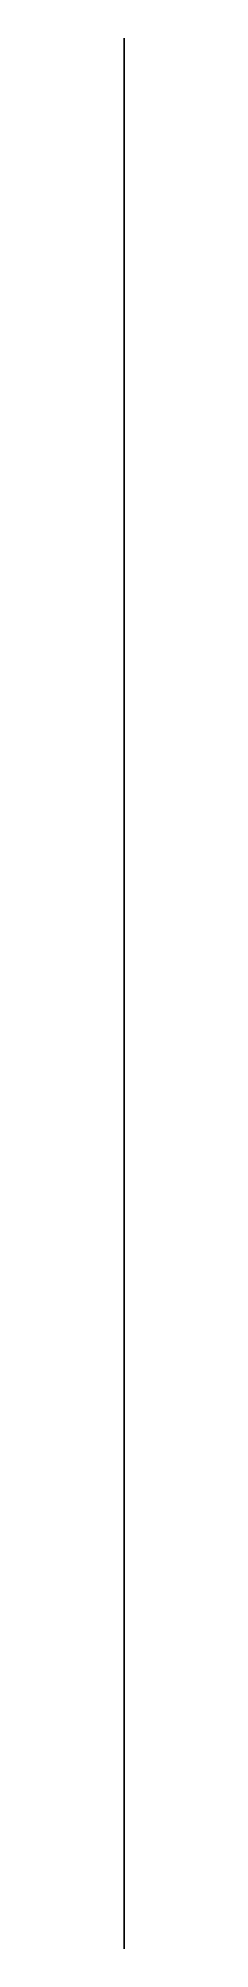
# Model space of a CAD drawing. Header units: millimetres. Extents: x 0 to 0, y 318 to 568.
import ezdxf

# ---------------------------------------------------------------- set-up
doc = ezdxf.new("R2010")
doc.units = ezdxf.units.MM
doc.header["$MEASUREMENT"] = 0

msp = doc.modelspace()

# ---------------------------------------------------------------- linework, layer by layer
at = {"color": 0, "linetype": 'Continuous', "lineweight": 0}
for p, q in [((0, 567.72, 3.16), (0, 567.72, 1003.16)), ((0, 567.72, 3.16), (0, 317.72, 3.16)), ((0, 567.72, 1003.16), (0, 317.72, 1003.16)), ((0, 567.72, 3.16), (0, 317.72, 3.16)), ((0, 567.72, 1003.16), (0, 567.72, 3.16)), ((0, 317.72, 1003.16), (0, 567.72, 1003.16)), ((0, 532.72, 428.26), (0, 532.72, 668.16)), ((0, 532.72, 668.16), (0, 453.17, 668.16)), ((0, 532.72, 668.16), (0, 532.72, 428.26)), ((0, 453.17, 668.16), (0, 532.72, 668.16)), ((0, 532.72, 428.06), (0, 532.72, 428.26)), ((0, 532.72, 428.26), (0, 532.72, 428.06)), ((0, 532.62, 428.16), (0, 532.72, 428.16)), ((0, 532.66, 428.16), (0, 532.72, 428.16)), ((0, 532.62, 428.16), (0, 532.66, 428.16)), ((0, 453.17, 428.16), (0, 532.62, 428.16)), ((0, 532.62, 428.16), (0, 453.17, 428.16)), ((0, 512.72, 687.16), (0, 512.72, 703.16)), ((0, 512.72, 303.16), (0, 512.72, 319.16)), ((0, 512.72, 319.16), (0, 447.17, 319.16)), ((0, 372.72, 303.16), (0, 512.72, 303.16)), ((0, 447.17, 687.16), (0, 512.72, 687.16)), ((0, 512.72, 703.16), (0, 372.72, 703.16)), ((0, 512.72, 687.16), (0, 447.17, 687.16)), ((0, 512.72, 703.16), (0, 512.72, 687.16)), ((0, 372.72, 703.16), (0, 512.72, 703.16)), ((0, 512.72, 303.16), (0, 372.72, 303.16)), ((0, 512.72, 319.16), (0, 512.72, 303.16)), ((0, 447.17, 319.16), (0, 512.72, 319.16)), ((0, 504.43, 479.51), (0, 512.51, 465.52)), ((0, 504.43, 450.8), (0, 512.51, 464.79)), ((0, 512.51, 464.79), (0, 511.87, 465.16)), ((0, 512.51, 630.79), (0, 504.43, 616.8)), ((0, 512.51, 464.79), (0, 504.43, 450.8)), ((0, 504.43, 645.51), (0, 512.51, 631.52)), ((0, 512.51, 465.52), (0, 504.43, 479.51)), ((0, 511.87, 465.16), (0, 512.51, 465.52)), ((0, 512.51, 631.52), (0, 504.43, 645.51)), ((0, 511.87, 631.16), (0, 512.51, 631.52)), ((0, 511.87, 465.16), (0, 512.51, 464.79)), ((0, 512.51, 465.52), (0, 511.87, 465.16)), ((0, 504.43, 616.8), (0, 512.51, 630.79)), ((0, 512.51, 630.79), (0, 511.87, 631.16)), ((0, 511.87, 631.16), (0, 512.51, 630.79)), ((0, 512.51, 631.52), (0, 511.87, 631.16)), ((0, 511.5, 631.16), (0, 512.42, 631.68)), ((0, 512.42, 630.63), (0, 511.5, 631.16)), ((0, 511.5, 465.16), (0, 512.42, 465.68)), ((0, 512.42, 464.63), (0, 511.5, 465.16)), ((0, 512.42, 631.68), (0, 511.5, 631.16)), ((0, 511.5, 631.16), (0, 512.42, 630.63)), ((0, 511.5, 465.16), (0, 512.42, 464.63)), ((0, 512.42, 465.68), (0, 511.5, 465.16)), ((0, 511.87, 465.16), (0, 503.8, 451.17)), ((0, 503.8, 479.14), (0, 511.87, 465.16)), ((0, 503.8, 645.14), (0, 511.87, 631.16)), ((0, 511.87, 465.16), (0, 503.8, 479.14)), ((0, 503.8, 451.17), (0, 511.87, 465.16)), ((0, 511.87, 631.16), (0, 503.8, 617.17)), ((0, 511.87, 631.16), (0, 503.8, 645.14)), ((0, 503.8, 617.17), (0, 511.87, 631.16)), ((0, 511.5, 631.16), (0, 503.61, 617.49)), ((0, 503.61, 644.82), (0, 511.5, 631.16)), ((0, 511.5, 631.16), (0, 503.61, 644.82)), ((0, 503.61, 617.49), (0, 511.5, 631.16)), ((0, 503.61, 451.49), (0, 511.5, 465.16)), ((0, 511.5, 465.16), (0, 503.61, 478.82)), ((0, 511.5, 465.16), (0, 503.61, 451.49)), ((0, 503.61, 478.82), (0, 511.5, 465.16)), ((0, 504.52, 645.35), (0, 503.61, 644.82)), ((0, 503.61, 617.49), (0, 504.52, 616.96)), ((0, 503.61, 644.82), (0, 504.52, 645.35)), ((0, 504.52, 616.96), (0, 503.61, 617.49)), ((0, 504.52, 479.35), (0, 503.61, 478.82)), ((0, 504.52, 450.96), (0, 503.61, 451.49)), ((0, 503.61, 451.49), (0, 504.52, 450.96)), ((0, 503.61, 478.82), (0, 504.52, 479.35)), ((0, 503.8, 451.17), (0, 504.43, 450.8)), ((0, 504.43, 479.51), (0, 503.8, 479.14)), ((0, 504.43, 645.51), (0, 503.8, 645.14)), ((0, 504.43, 616.8), (0, 503.8, 617.17)), ((0, 503.8, 645.14), (0, 504.43, 645.51)), ((0, 503.8, 617.17), (0, 504.43, 616.8)), ((0, 503.8, 479.14), (0, 504.43, 479.51)), ((0, 504.43, 450.8), (0, 503.8, 451.17)), ((0, 487.64, 450.43), (0, 503.8, 450.43)), ((0, 503.8, 451.17), (0, 487.64, 451.17)), ((0, 503.8, 450.43), (0, 503.8, 451.17)), ((0, 487.64, 479.88), (0, 503.8, 479.88)), ((0, 503.8, 616.43), (0, 487.64, 616.43)), ((0, 503.8, 479.88), (0, 487.64, 479.88)), ((0, 503.8, 479.14), (0, 503.8, 479.88)), ((0, 487.64, 479.14), (0, 503.8, 479.14)), ((0, 503.8, 450.43), (0, 487.64, 450.43)), ((0, 487.64, 645.88), (0, 503.8, 645.88)), ((0, 487.64, 616.43), (0, 503.8, 616.43)), ((0, 503.8, 617.17), (0, 487.64, 617.17)), ((0, 503.8, 616.43), (0, 503.8, 617.17)), ((0, 487.64, 451.17), (0, 503.8, 451.17)), ((0, 503.8, 479.14), (0, 487.64, 479.14)), ((0, 503.8, 645.88), (0, 487.64, 645.88)), ((0, 503.8, 645.14), (0, 503.8, 645.88)), ((0, 487.64, 645.14), (0, 503.8, 645.14)), ((0, 503.8, 617.17), (0, 503.8, 616.43)), ((0, 503.8, 645.88), (0, 503.8, 645.14)), ((0, 503.8, 479.88), (0, 503.8, 479.14)), ((0, 487.64, 617.17), (0, 503.8, 617.17)), ((0, 503.8, 645.14), (0, 487.64, 645.14)), ((0, 503.8, 451.17), (0, 503.8, 450.43)), ((0, 503.61, 644.82), (0, 503.61, 645.88)), ((0, 503.61, 644.82), (0, 487.83, 644.82)), ((0, 503.61, 645.88), (0, 503.61, 644.82)), ((0, 503.61, 617.49), (0, 503.61, 616.43)), ((0, 487.83, 617.49), (0, 503.61, 617.49)), ((0, 487.83, 644.82), (0, 503.61, 644.82)), ((0, 503.61, 617.49), (0, 487.83, 617.49)), ((0, 503.61, 616.43), (0, 503.61, 617.49)), ((0, 503.61, 478.82), (0, 503.61, 479.88)), ((0, 503.61, 479.88), (0, 503.61, 478.82)), ((0, 503.61, 478.82), (0, 487.83, 478.82)), ((0, 503.61, 450.43), (0, 503.61, 451.49)), ((0, 503.61, 451.49), (0, 503.61, 450.43)), ((0, 487.83, 451.49), (0, 503.61, 451.49)), ((0, 487.83, 478.82), (0, 503.61, 478.82)), ((0, 503.61, 451.49), (0, 487.83, 451.49)), ((0, 487.83, 617.49), (0, 486.92, 616.96)), ((0, 479.94, 631.16), (0, 487.83, 617.49)), ((0, 487.83, 644.82), (0, 487.83, 645.88)), ((0, 487.83, 616.43), (0, 487.83, 617.49)), ((0, 479.94, 631.16), (0, 487.83, 644.82)), ((0, 487.83, 617.49), (0, 479.94, 631.16)), ((0, 487.83, 644.82), (0, 479.94, 631.16)), ((0, 486.92, 645.35), (0, 487.83, 644.82)), ((0, 486.92, 616.96), (0, 487.83, 617.49)), ((0, 487.83, 617.49), (0, 487.83, 616.43)), ((0, 487.83, 645.88), (0, 487.83, 644.82)), ((0, 487.83, 644.82), (0, 486.92, 645.35)), ((0, 487.83, 479.88), (0, 487.83, 478.82)), ((0, 487.83, 478.82), (0, 486.92, 479.35)), ((0, 487.83, 478.82), (0, 487.83, 479.88)), ((0, 486.92, 450.96), (0, 487.83, 451.49)), ((0, 487.83, 451.49), (0, 487.83, 450.43)), ((0, 487.83, 478.82), (0, 479.94, 465.16)), ((0, 486.92, 479.35), (0, 487.83, 478.82)), ((0, 487.83, 451.49), (0, 486.92, 450.96)), ((0, 479.94, 465.16), (0, 487.83, 451.49)), ((0, 487.83, 450.43), (0, 487.83, 451.49)), ((0, 479.94, 465.16), (0, 487.83, 478.82)), ((0, 487.83, 451.49), (0, 479.94, 465.16)), ((0, 487.64, 451.17), (0, 487.64, 450.43)), ((0, 487.64, 479.88), (0, 487.64, 479.14)), ((0, 487.64, 451.17), (0, 479.57, 465.16)), ((0, 487.01, 450.8), (0, 487.64, 451.17)), ((0, 487.64, 479.14), (0, 487.01, 479.51)), ((0, 479.57, 465.16), (0, 487.64, 479.14)), ((0, 487.64, 617.17), (0, 487.64, 616.43)), ((0, 487.64, 645.14), (0, 487.01, 645.51)), ((0, 479.57, 631.16), (0, 487.64, 645.14)), ((0, 479.57, 465.16), (0, 487.64, 451.17)), ((0, 487.64, 479.14), (0, 479.57, 465.16)), ((0, 487.64, 645.88), (0, 487.64, 645.14)), ((0, 487.64, 616.43), (0, 487.64, 617.17)), ((0, 487.64, 617.17), (0, 487.01, 616.8)), ((0, 487.01, 479.51), (0, 487.64, 479.14)), ((0, 487.64, 479.14), (0, 487.64, 479.88)), ((0, 487.01, 645.51), (0, 487.64, 645.14)), ((0, 487.64, 645.14), (0, 487.64, 645.88)), ((0, 479.57, 631.16), (0, 487.64, 617.17)), ((0, 487.64, 645.14), (0, 479.57, 631.16)), ((0, 487.64, 450.43), (0, 487.64, 451.17)), ((0, 487.64, 451.17), (0, 487.01, 450.8)), ((0, 487.64, 617.17), (0, 479.57, 631.16)), ((0, 487.01, 616.8), (0, 487.64, 617.17)), ((0, 478.93, 464.79), (0, 487.01, 450.8)), ((0, 487.01, 479.51), (0, 478.93, 465.52)), ((0, 487.01, 450.8), (0, 478.93, 464.79)), ((0, 487.01, 616.8), (0, 478.93, 630.79)), ((0, 478.93, 465.52), (0, 487.01, 479.51)), ((0, 478.93, 631.52), (0, 487.01, 645.51)), ((0, 487.01, 645.51), (0, 478.93, 631.52)), ((0, 478.93, 630.79), (0, 487.01, 616.8)), ((0, 479.02, 630.63), (0, 479.94, 631.16)), ((0, 479.02, 631.68), (0, 479.94, 631.16)), ((0, 479.94, 631.16), (0, 479.02, 630.63)), ((0, 479.94, 631.16), (0, 479.02, 631.68)), ((0, 479.02, 465.68), (0, 479.94, 465.16)), ((0, 479.94, 465.16), (0, 479.02, 464.63)), ((0, 479.94, 465.16), (0, 479.02, 465.68)), ((0, 479.02, 464.63), (0, 479.94, 465.16)), ((0, 479.57, 465.16), (0, 478.93, 464.79)), ((0, 478.93, 465.52), (0, 479.57, 465.16)), ((0, 478.93, 631.52), (0, 479.57, 631.16)), ((0, 478.93, 630.79), (0, 479.57, 631.16)), ((0, 479.57, 631.16), (0, 478.93, 631.52)), ((0, 478.93, 464.79), (0, 479.57, 465.16)), ((0, 479.57, 465.16), (0, 478.93, 465.52)), ((0, 479.57, 631.16), (0, 478.93, 630.79)), ((0, 447.17, 668.16), (0, 453.17, 668.16)), ((0, 453.17, 428.16), (0, 447.17, 428.16)), ((0, 453.17, 668.16), (0, 453.17, 428.16)), ((0, 447.17, 428.16), (0, 453.17, 428.16)), ((0, 453.17, 428.16), (0, 453.17, 668.16)), ((0, 447.17, 668.16), (0, 453.17, 668.16)), ((0, 447.72, 3.16), (0, 447.72, 1003.16)), ((0, 447.72, 1003.16), (0, 447.72, 3.16)), ((0, 447.17, 319.16), (0, 447.17, 687.16)), ((0, 447.17, 687.16), (0, 447.17, 319.16)), ((0, 438.27, 428.16), (0, 447.17, 428.16)), ((0, 447.17, 668.16), (0, 438.27, 668.16)), ((0, 447.17, 668.16), (0, 438.27, 668.16)), ((0, 438.27, 428.16), (0, 447.17, 428.16)), ((0, 438.27, 687.16), (0, 438.27, 319.16)), ((0, 438.27, 319.16), (0, 372.72, 319.16)), ((0, 372.72, 687.16), (0, 438.27, 687.16)), ((0, 438.27, 687.16), (0, 372.72, 687.16)), ((0, 438.27, 319.16), (0, 438.27, 687.16)), ((0, 372.72, 319.16), (0, 438.27, 319.16)), ((0, 432.27, 668.16), (0, 438.27, 668.16)), ((0, 432.27, 428.16), (0, 438.27, 428.16)), ((0, 432.27, 668.16), (0, 438.27, 668.16)), ((0, 438.27, 428.16), (0, 432.27, 428.16)), ((0, 437.72, 1003.16), (0, 437.72, 3.16)), ((0, 437.72, 3.16), (0, 437.72, 1003.16)), ((0, 352.82, 428.16), (0, 432.27, 428.16)), ((0, 432.27, 668.16), (0, 352.72, 668.16)), ((0, 432.27, 428.16), (0, 432.27, 668.16)), ((0, 432.27, 428.16), (0, 352.82, 428.16)), ((0, 432.27, 668.16), (0, 432.27, 428.16)), ((0, 352.72, 668.16), (0, 432.27, 668.16)), ((0, 406.51, 464.79), (0, 398.43, 450.8)), ((0, 398.43, 479.51), (0, 406.51, 465.52)), ((0, 406.51, 630.79), (0, 398.43, 616.8)), ((0, 398.43, 645.51), (0, 406.51, 631.52)), ((0, 398.43, 616.8), (0, 406.51, 630.79)), ((0, 406.51, 630.79), (0, 405.87, 631.16)), ((0, 406.51, 631.52), (0, 398.43, 645.51)), ((0, 405.87, 631.16), (0, 406.51, 631.52)), ((0, 406.51, 465.52), (0, 398.43, 479.51)), ((0, 405.87, 465.16), (0, 406.51, 465.52)), ((0, 398.43, 450.8), (0, 406.51, 464.79)), ((0, 406.51, 464.79), (0, 405.87, 465.16)), ((0, 406.51, 465.52), (0, 405.87, 465.16)), ((0, 405.87, 465.16), (0, 406.51, 464.79)), ((0, 406.51, 631.52), (0, 405.87, 631.16)), ((0, 405.87, 631.16), (0, 406.51, 630.79)), ((0, 405.5, 631.16), (0, 406.42, 630.63)), ((0, 406.42, 464.63), (0, 405.5, 465.16)), ((0, 405.5, 465.16), (0, 406.42, 465.68)), ((0, 405.5, 465.16), (0, 406.42, 464.63)), ((0, 406.42, 631.68), (0, 405.5, 631.16)), ((0, 406.42, 630.63), (0, 405.5, 631.16)), ((0, 405.5, 631.16), (0, 406.42, 631.68)), ((0, 406.42, 465.68), (0, 405.5, 465.16)), ((0, 405.87, 631.16), (0, 397.8, 617.17)), ((0, 397.8, 645.14), (0, 405.87, 631.16)), ((0, 397.8, 479.14), (0, 405.87, 465.16)), ((0, 405.87, 465.16), (0, 397.8, 451.17)), ((0, 405.87, 465.16), (0, 397.8, 479.14)), ((0, 397.8, 451.17), (0, 405.87, 465.16)), ((0, 405.87, 631.16), (0, 397.8, 645.14)), ((0, 397.8, 617.17), (0, 405.87, 631.16)), ((0, 405.5, 465.16), (0, 397.61, 451.49)), ((0, 397.61, 478.82), (0, 405.5, 465.16)), ((0, 405.5, 631.16), (0, 397.61, 617.49)), ((0, 397.61, 644.82), (0, 405.5, 631.16)), ((0, 397.61, 617.49), (0, 405.5, 631.16)), ((0, 397.61, 451.49), (0, 405.5, 465.16)), ((0, 405.5, 631.16), (0, 397.61, 644.82)), ((0, 405.5, 465.16), (0, 397.61, 478.82)), ((0, 397.61, 451.49), (0, 398.52, 450.96)), ((0, 398.52, 616.96), (0, 397.61, 617.49)), ((0, 398.52, 645.35), (0, 397.61, 644.82)), ((0, 398.52, 479.35), (0, 397.61, 478.82)), ((0, 398.52, 450.96), (0, 397.61, 451.49)), ((0, 397.61, 644.82), (0, 398.52, 645.35)), ((0, 397.61, 478.82), (0, 398.52, 479.35)), ((0, 397.61, 617.49), (0, 398.52, 616.96)), ((0, 397.8, 617.17), (0, 398.43, 616.8)), ((0, 398.43, 645.51), (0, 397.8, 645.14)), ((0, 398.43, 479.51), (0, 397.8, 479.14)), ((0, 397.8, 451.17), (0, 398.43, 450.8)), ((0, 398.43, 616.8), (0, 397.8, 617.17)), ((0, 397.8, 479.14), (0, 398.43, 479.51)), ((0, 398.43, 450.8), (0, 397.8, 451.17)), ((0, 397.8, 645.14), (0, 398.43, 645.51)), ((0, 381.64, 645.88), (0, 397.8, 645.88)), ((0, 397.8, 450.43), (0, 381.64, 450.43)), ((0, 381.64, 479.88), (0, 397.8, 479.88)), ((0, 397.8, 616.43), (0, 381.64, 616.43)), ((0, 381.64, 450.43), (0, 397.8, 450.43)), ((0, 397.8, 451.17), (0, 381.64, 451.17)), ((0, 397.8, 450.43), (0, 397.8, 451.17)), ((0, 381.64, 616.43), (0, 397.8, 616.43)), ((0, 397.8, 617.17), (0, 381.64, 617.17)), ((0, 397.8, 616.43), (0, 397.8, 617.17)), ((0, 397.8, 479.88), (0, 381.64, 479.88)), ((0, 397.8, 479.14), (0, 397.8, 479.88)), ((0, 381.64, 479.14), (0, 397.8, 479.14)), ((0, 397.8, 645.88), (0, 381.64, 645.88)), ((0, 397.8, 645.14), (0, 397.8, 645.88)), ((0, 381.64, 645.14), (0, 397.8, 645.14)), ((0, 397.8, 617.17), (0, 397.8, 616.43)), ((0, 397.8, 479.88), (0, 397.8, 479.14)), ((0, 397.8, 451.17), (0, 397.8, 450.43)), ((0, 397.8, 645.88), (0, 397.8, 645.14)), ((0, 381.64, 451.17), (0, 397.8, 451.17)), ((0, 397.8, 479.14), (0, 381.64, 479.14)), ((0, 381.64, 617.17), (0, 397.8, 617.17)), ((0, 397.8, 645.14), (0, 381.64, 645.14)), ((0, 381.83, 478.82), (0, 397.61, 478.82)), ((0, 397.61, 451.49), (0, 381.83, 451.49)), ((0, 381.83, 644.82), (0, 397.61, 644.82)), ((0, 397.61, 617.49), (0, 381.83, 617.49)), ((0, 397.61, 450.43), (0, 397.61, 451.49)), ((0, 397.61, 451.49), (0, 397.61, 450.43)), ((0, 381.83, 451.49), (0, 397.61, 451.49)), ((0, 397.61, 644.82), (0, 397.61, 645.88)), ((0, 397.61, 644.82), (0, 381.83, 644.82)), ((0, 397.61, 645.88), (0, 397.61, 644.82)), ((0, 397.61, 478.82), (0, 397.61, 479.88)), ((0, 397.61, 478.82), (0, 381.83, 478.82)), ((0, 397.61, 479.88), (0, 397.61, 478.82)), ((0, 397.61, 617.49), (0, 397.61, 616.43)), ((0, 381.83, 617.49), (0, 397.61, 617.49)), ((0, 397.61, 616.43), (0, 397.61, 617.49)), ((0, 373.94, 465.16), (0, 381.83, 478.82)), ((0, 381.83, 451.49), (0, 373.94, 465.16)), ((0, 373.94, 631.16), (0, 381.83, 644.82)), ((0, 381.83, 617.49), (0, 373.94, 631.16)), ((0, 381.83, 450.43), (0, 381.83, 451.49)), ((0, 381.83, 451.49), (0, 381.83, 450.43)), ((0, 380.92, 450.96), (0, 381.83, 451.49)), ((0, 381.83, 478.82), (0, 373.94, 465.16)), ((0, 380.92, 479.35), (0, 381.83, 478.82)), ((0, 381.83, 644.82), (0, 381.83, 645.88)), ((0, 381.83, 478.82), (0, 380.92, 479.35)), ((0, 381.83, 479.88), (0, 381.83, 478.82)), ((0, 381.83, 451.49), (0, 380.92, 450.96)), ((0, 373.94, 465.16), (0, 381.83, 451.49)), ((0, 381.83, 644.82), (0, 380.92, 645.35)), ((0, 381.83, 645.88), (0, 381.83, 644.82)), ((0, 381.83, 617.49), (0, 380.92, 616.96)), ((0, 373.94, 631.16), (0, 381.83, 617.49)), ((0, 381.83, 617.49), (0, 381.83, 616.43)), ((0, 380.92, 616.96), (0, 381.83, 617.49)), ((0, 381.83, 478.82), (0, 381.83, 479.88)), ((0, 381.83, 644.82), (0, 373.94, 631.16)), ((0, 380.92, 645.35), (0, 381.83, 644.82)), ((0, 381.83, 616.43), (0, 381.83, 617.49)), ((0, 381.64, 451.17), (0, 381.64, 450.43)), ((0, 381.64, 617.17), (0, 381.64, 616.43)), ((0, 381.64, 479.14), (0, 381.01, 479.51)), ((0, 373.57, 465.16), (0, 381.64, 479.14)), ((0, 381.64, 617.17), (0, 373.57, 631.16)), ((0, 381.01, 616.8), (0, 381.64, 617.17)), ((0, 381.64, 451.17), (0, 373.57, 465.16)), ((0, 381.01, 450.8), (0, 381.64, 451.17)), ((0, 381.64, 479.88), (0, 381.64, 479.14)), ((0, 381.64, 645.88), (0, 381.64, 645.14)), ((0, 381.64, 645.14), (0, 381.01, 645.51)), ((0, 373.57, 631.16), (0, 381.64, 645.14)), ((0, 381.64, 617.17), (0, 381.01, 616.8)), ((0, 381.64, 616.43), (0, 381.64, 617.17)), ((0, 381.64, 645.14), (0, 381.64, 645.88)), ((0, 381.01, 645.51), (0, 381.64, 645.14)), ((0, 381.64, 451.17), (0, 381.01, 450.8)), ((0, 381.64, 450.43), (0, 381.64, 451.17)), ((0, 373.57, 465.16), (0, 381.64, 451.17)), ((0, 381.64, 479.14), (0, 373.57, 465.16)), ((0, 381.64, 479.14), (0, 381.64, 479.88)), ((0, 381.01, 479.51), (0, 381.64, 479.14)), ((0, 373.57, 631.16), (0, 381.64, 617.17)), ((0, 381.64, 645.14), (0, 373.57, 631.16)), ((0, 372.93, 465.52), (0, 381.01, 479.51)), ((0, 372.93, 631.52), (0, 381.01, 645.51)), ((0, 381.01, 450.8), (0, 372.93, 464.79)), ((0, 381.01, 616.8), (0, 372.93, 630.79)), ((0, 381.01, 479.51), (0, 372.93, 465.52)), ((0, 372.93, 630.79), (0, 381.01, 616.8)), ((0, 372.93, 464.79), (0, 381.01, 450.8)), ((0, 381.01, 645.51), (0, 372.93, 631.52)), ((0, 373.94, 465.16), (0, 373.02, 465.68)), ((0, 373.94, 631.16), (0, 373.02, 630.63)), ((0, 373.02, 631.68), (0, 373.94, 631.16)), ((0, 373.02, 464.63), (0, 373.94, 465.16)), ((0, 373.02, 630.63), (0, 373.94, 631.16)), ((0, 373.94, 631.16), (0, 373.02, 631.68)), ((0, 373.94, 465.16), (0, 373.02, 464.63)), ((0, 373.02, 465.68), (0, 373.94, 465.16)), ((0, 372.93, 465.52), (0, 373.57, 465.16)), ((0, 373.57, 631.16), (0, 372.93, 630.79)), ((0, 373.57, 465.16), (0, 372.93, 464.79)), ((0, 372.93, 631.52), (0, 373.57, 631.16)), ((0, 373.57, 631.16), (0, 372.93, 631.52)), ((0, 372.93, 630.79), (0, 373.57, 631.16)), ((0, 373.57, 465.16), (0, 372.93, 465.52)), ((0, 372.93, 464.79), (0, 373.57, 465.16)), ((0, 372.72, 319.16), (0, 372.72, 303.16)), ((0, 372.72, 703.16), (0, 372.72, 687.16)), ((0, 372.72, 687.16), (0, 372.72, 703.16)), ((0, 372.72, 303.16), (0, 372.72, 319.16)), ((0, 352.72, 428.16), (0, 352.82, 428.16)), ((0, 352.78, 428.16), (0, 352.82, 428.16)), ((0, 352.72, 428.16), (0, 352.78, 428.16)), ((0, 352.72, 428.26), (0, 352.72, 668.16)), ((0, 352.72, 428.06), (0, 352.72, 428.26)), ((0, 352.72, 428.26), (0, 352.72, 428.06)), ((0, 352.72, 428.26), (0, 352.72, 668.16)), ((0, 317.72, 3.16), (0, 317.72, 1003.16)), ((0, 317.72, 1003.16), (0, 317.72, 3.16))]:
    msp.add_line(p, q, dxfattribs=at)
at = {"color": 0, "linetype": 'Continuous', "lineweight": 0, "extrusion": (1, 0, 0)}
for centre in [(495.72, 631.16), (495.72, 631.16), (495.72, 465.16), (495.72, 465.16), (389.72, 631.16), (389.72, 465.16), (389.72, 465.16)]:
    msp.add_circle(centre, 10, dxfattribs=at)
for centre, radius, start, end in [((532.72, 428.16), 0.1, 180, 90), ((532.72, 428.16), 0.1, 90, 180), ((532.72, 428.16), 0.1, 90, 180), ((511.87, 465.16), 0.735, 330, 30), ((511.87, 631.16), 0.735, 330, 30), ((511.87, 465.16), 0.735, 330, 30), ((511.87, 631.16), 0.735, 330, 30), ((511.5, 631.16), 1.06, 330, 30), ((511.5, 465.16), 1.06, 330, 30), ((511.5, 631.16), 1.06, 330, 30), ((511.5, 465.16), 1.06, 330, 30), ((495.72, 631.16), 10, 270, 59.7662), ((495.72, 465.16), 10, 270, 59.7662), ((495.72, 631.16), 10, 270, 90), ((495.72, 465.16), 10, 270, 90), ((503.61, 644.82), 1.06, 30, 90), ((503.61, 478.82), 1.06, 30, 90), ((503.61, 451.49), 1.06, 270, 330), ((503.61, 644.82), 1.06, 30, 90), ((503.61, 617.49), 1.06, 270, 330), ((503.61, 451.49), 1.06, 270, 330), ((503.61, 617.49), 1.06, 270, 330), ((503.61, 478.82), 1.06, 30, 90), ((503.8, 451.17), 0.735, 270, 330), ((503.8, 479.14), 0.735, 30, 90), ((503.8, 645.14), 0.735, 30, 90), ((503.8, 617.17), 0.735, 307.3511, 330), ((503.8, 645.14), 0.735, 30, 67.3511), ((503.8, 479.14), 0.735, 30, 67.3511), ((503.8, 451.17), 0.735, 307.3511, 330), ((503.8, 617.17), 0.735, 270, 330), ((503.8, 617.17), 0.735, 270, 307.3511), ((503.8, 451.17), 0.735, 270, 307.3511), ((503.8, 645.14), 0.735, 67.3511, 90), ((503.8, 479.14), 0.735, 67.3511, 90), ((495.72, 631.16), 10, 59.7662, 90), ((495.72, 465.16), 10, 59.7662, 90), ((495.72, 631.16), 10, 90, 270), ((495.72, 631.16), 10, 90, 268.1474), ((495.72, 631.16), 10, 90, 268.1474), ((495.72, 465.16), 10, 90, 268.1474), ((495.72, 465.16), 10, 90, 268.1474), ((495.72, 465.16), 10, 90, 270), ((487.83, 478.82), 1.06, 90, 150), ((487.83, 451.49), 1.06, 210, 270), ((487.83, 644.82), 1.06, 90, 150), ((487.83, 617.49), 1.06, 210, 270), ((487.83, 478.82), 1.06, 90, 150), ((487.83, 451.49), 1.06, 210, 270), ((487.83, 644.82), 1.06, 90, 150), ((487.83, 617.49), 1.06, 210, 270), ((487.64, 451.17), 0.735, 210, 270), ((487.64, 479.14), 0.735, 90, 150), ((487.64, 645.14), 0.735, 90, 150), ((487.64, 617.17), 0.735, 253.1018, 270), ((487.64, 617.17), 0.735, 210, 270), ((487.64, 479.14), 0.735, 90, 133.1018), ((487.64, 645.14), 0.735, 90, 133.1018), ((487.64, 451.17), 0.735, 253.1018, 270), ((487.64, 617.17), 0.735, 210, 253.1018), ((487.64, 451.17), 0.735, 210, 253.1018), ((487.64, 479.14), 0.735, 133.1018, 150), ((487.64, 645.14), 0.735, 133.1018, 150), ((479.94, 465.16), 1.06, 150, 210), ((479.94, 631.16), 1.06, 150, 210), ((479.94, 465.16), 1.06, 150, 210), ((479.94, 631.16), 1.06, 150, 210), ((479.57, 465.16), 0.735, 150, 210), ((479.57, 631.16), 0.735, 196.0761, 210), ((479.57, 631.16), 0.735, 150, 196.0761), ((479.57, 465.16), 0.735, 196.0761, 210), ((479.57, 465.16), 0.735, 150, 196.0761), ((479.57, 631.16), 0.735, 150, 210), ((405.87, 465.16), 0.735, 330, 30), ((405.87, 631.16), 0.735, 330, 30), ((405.87, 465.16), 0.735, 343.9239, 30), ((405.87, 631.16), 0.735, 343.9239, 30), ((405.5, 631.16), 1.06, 330, 30), ((405.5, 465.16), 1.06, 330, 30), ((405.5, 465.16), 1.06, 330, 30), ((405.5, 631.16), 1.06, 330, 30), ((405.87, 465.16), 0.735, 330, 343.9239), ((405.87, 631.16), 0.735, 330, 343.9239), ((389.72, 631.16), 10, 271.8526, 90), ((389.72, 465.16), 10, 271.8526, 90), ((389.72, 465.16), 10, 270, 90), ((389.72, 631.16), 10, 270, 90), ((397.61, 478.82), 1.06, 30, 90), ((397.61, 644.82), 1.06, 30, 90), ((397.61, 617.49), 1.06, 270, 330), ((397.61, 478.82), 1.06, 30, 90), ((397.61, 451.49), 1.06, 270, 330), ((397.61, 451.49), 1.06, 270, 330), ((397.61, 617.49), 1.06, 270, 330), ((397.61, 644.82), 1.06, 30, 90), ((397.8, 451.17), 0.735, 270, 330), ((397.8, 617.17), 0.735, 270, 330), ((397.8, 645.14), 0.735, 30, 90), ((397.8, 479.14), 0.735, 30, 90), ((397.8, 617.17), 0.735, 270, 330), ((397.8, 479.14), 0.735, 30, 90), ((397.8, 451.17), 0.735, 270, 330), ((397.8, 645.14), 0.735, 30, 90), ((389.72, 465.16), 10, 90, 270), ((389.72, 631.16), 10, 90, 270), ((389.72, 631.16), 10, 90, 120.2338), ((389.72, 631.16), 10, 120.2338, 270), ((389.72, 465.16), 10, 120.2338, 270), ((389.72, 465.16), 10, 90, 120.2338), ((381.83, 451.49), 1.06, 210, 270), ((381.83, 644.82), 1.06, 90, 150), ((381.83, 617.49), 1.06, 210, 270), ((381.83, 478.82), 1.06, 90, 150), ((381.83, 451.49), 1.06, 210, 270), ((381.83, 478.82), 1.06, 90, 150), ((381.83, 617.49), 1.06, 210, 270), ((381.83, 644.82), 1.06, 90, 150), ((381.64, 645.14), 0.735, 90, 150), ((381.64, 617.17), 0.735, 210, 270), ((381.64, 479.14), 0.735, 90, 150), ((381.64, 451.17), 0.735, 210, 270), ((381.64, 617.17), 0.735, 210, 270), ((381.64, 645.14), 0.735, 90, 150), ((381.64, 451.17), 0.735, 210, 270), ((381.64, 479.14), 0.735, 90, 150), ((373.94, 631.16), 1.06, 150, 210), ((373.94, 465.16), 1.06, 150, 210), ((373.94, 465.16), 1.06, 150, 210), ((373.94, 631.16), 1.06, 150, 210), ((373.57, 465.16), 0.735, 150, 210), ((373.57, 631.16), 0.735, 150, 210), ((373.57, 631.16), 0.735, 150, 210), ((373.57, 465.16), 0.735, 150, 210), ((352.72, 428.16), 0.1, 360, 90), ((352.72, 428.16), 0.1, 360, 90), ((352.72, 428.16), 0.1, 90, 0)]:
    msp.add_arc(centre, radius, start, end, dxfattribs=at)

doc.saveas('drawing.dxf')
